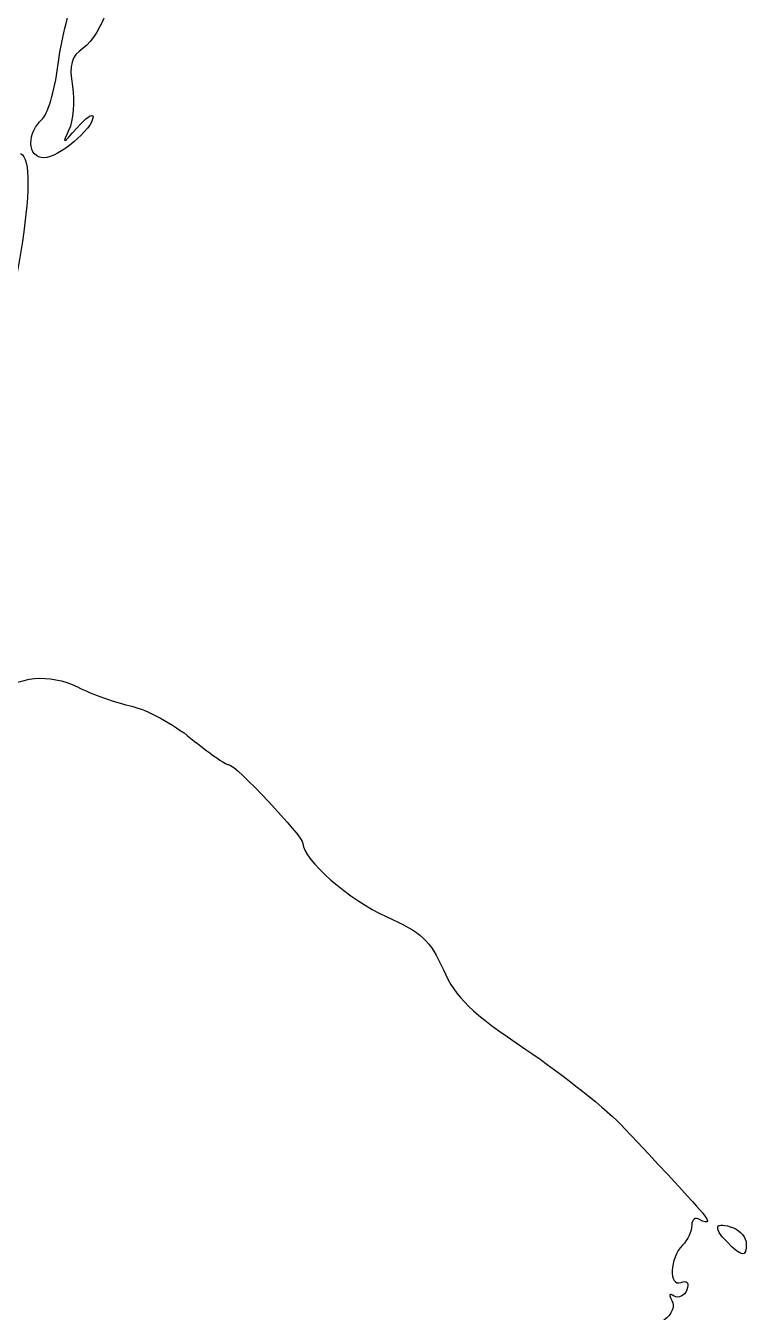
# Model space of a CAD drawing. Extents: x 785 to 1180, y 172 to 639.
# Drawn here: x 1087.6 to 1180.2, y 273.8 to 439.2 of the extents above; entities that cross this region are included whole.
import ezdxf

# ---------------------------------------------------------------- set-up
doc = ezdxf.new("R2010")
doc.units = 0
doc.layers.add('Ebene_1', color=7, linetype='CONTINUOUS')

msp = doc.modelspace()

# ---------------------------------------------------------------- linework, layer by layer
at = {"layer": 'Ebene_1', "color": 7}
for points in [[(1088.25, 424.12758), (1088.25, 424.12758)], [(1177.77384, 282.869068), (1177.77384, 282.869068)]]:
    msp.add_lwpolyline(points, close=True, dxfattribs=at)
for points in [[(1099.0256, 448.325412), (1099.59152, 444.469916), (1097.4412, 438.101908), (1094.9876, 436.366812)], [(1091.72744, 434.02994), (1092.11264, 437.17598), (1093.05536, 441.10002), (1093.82224, 442.75002)], [(1094.9876, 436.366812), (1093.44992, 435.279444), (1093.15328, 434.233452), (1093.60072, 431.47622)], [(1089.63848, 427.1575), (1090.40224, 427.7913), (1091.34224, 430.8839), (1091.72744, 434.02994)], [(1093.60072, 431.47622), (1093.91376, 429.547172), (1093.71248, 427.019612), (1093.15352, 425.859428)], [(1088.25, 424.12758), (1088.25, 425.160228), (1088.8748, 426.523692), (1089.63848, 427.1575)], [(1096.25, 427.535124), (1096.25, 426.008732), (1091.7592, 422.25002), (1089.93552, 422.25002)], [(1094.19352, 426.110804), (1095.32456, 427.409244), (1096.25, 428.05018), (1096.25, 427.535124)], [(1093.15352, 425.859428), (1092.24968, 423.98378), (1092.36496, 424.011636), (1094.19352, 426.110804)], [(1089.93552, 422.25002), (1088.95328, 422.25002), (1088.25, 423.033444), (1088.25, 424.12758)], [(1086.94512, 422.812924), (1089.586, 421.799516), (1086.3272, 402.128564), (1081.05344, 387.249636)], [(1083.72944, 353.232932), (1086.6268, 355.637508), (1090.634, 356.015836), (1094.2496, 354.22618)], [(1094.2496, 354.22618), (1096.17456, 353.273316), (1099.32192, 352.153916), (1101.24368, 351.738604)], [(1101.24368, 351.738604), (1103.16544, 351.3233), (1106.5868, 349.468388), (1108.84672, 347.616564)], [(1108.84672, 347.616564), (1111.10656, 345.764756), (1113.282, 344.249636), (1113.68096, 344.249636)], [(1113.68096, 344.249636), (1114.5684, 344.249636), (1123.2496, 335.021868), (1123.2496, 334.078508)], [(1123.2496, 334.078508), (1123.2496, 332.049348), (1129.27208, 326.772212), (1133.94768, 324.704436)], [(1133.94768, 324.704436), (1138.48184, 322.699244), (1139.6388, 321.624084), (1141.29744, 317.874356)], [(1141.29744, 317.874356), (1142.90872, 314.231788), (1144.8352, 312.369164), (1151.91168, 307.611812)], [(1151.91168, 307.611812), (1156.66688, 304.415076), (1162.40064, 299.831132), (1164.65352, 297.425284)], [(1164.65352, 297.425284), (1173.6512, 287.816492), (1175.2496, 286.031292), (1175.2496, 285.590612)], [(1173.2496, 285.008652), (1173.2496, 284.261196), (1172.71664, 283.116668), (1172.0652, 282.465244)], [(1174.2496, 285.749636), (1173.6996, 286.089556), (1173.2496, 285.755236), (1173.2496, 285.008652)], [(1175.2496, 285.590612), (1175.2496, 285.338156), (1174.7996, 285.409716), (1174.2496, 285.749636)], [(1177.77384, 282.869068), (1175.88712, 284.755772), (1176.26264, 285.566124), (1178.60688, 284.666572)], [(1178.60688, 284.666572), (1179.51056, 284.31978), (1180.25, 283.409188), (1180.25, 282.643028)], [(1172.0652, 282.465244), (1170.40128, 280.801316), (1170.24248, 277.032932), (1171.86256, 277.654604)], [(1180.25, 282.643028), (1180.25, 280.841828), (1179.75592, 280.886932), (1177.77384, 282.869068)], [(1171.86256, 277.654604), (1172.66536, 277.962668), (1172.93984, 277.605964), (1172.59392, 276.704452)], [(1170.99032, 275.909884), (1170.35688, 276.301348), (1170.23984, 276.074372), (1170.6952, 275.337604)], [(1172.59392, 276.704452), (1172.28928, 275.910628), (1171.56768, 275.553068), (1170.99032, 275.909884)], [(1170.6952, 275.337604), (1171.13632, 274.623868), (1170.704, 273.571692), (1169.65632, 272.805084)]]:
    msp.add_open_spline(points, degree=3, dxfattribs=at)

doc.saveas('drawing.dxf')
